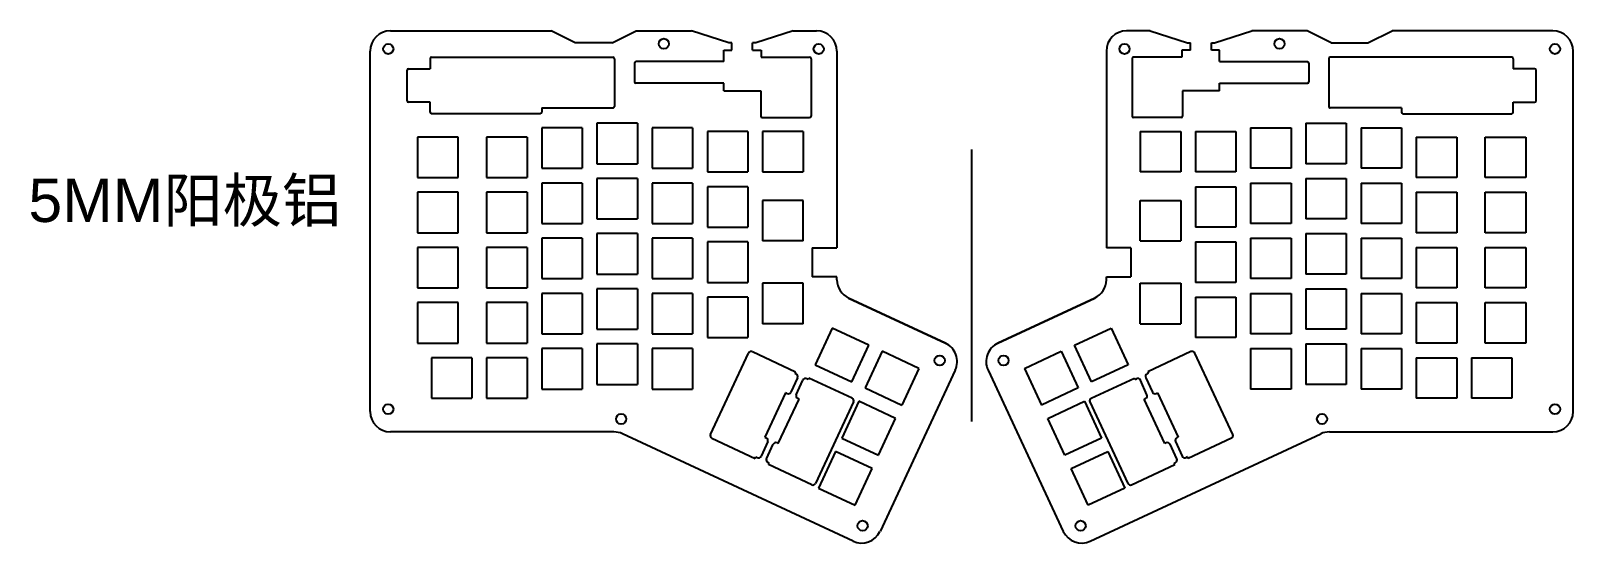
# Model space of a CAD drawing. Extents: x -209 to 323, y -385 to -208.
import ezdxf

# ---------------------------------------------------------------- set-up
doc = ezdxf.new("R2010")
doc.units = 0
doc.layers.get('0').update_dxf_attribs({"linetype": 'CONTINUOUS'})

msp = doc.modelspace()

# ---------------------------------------------------------------- linework, layer by layer
at = {"color": 7, "linetype": 'Continuous'}
for p, q in [((-85.39, -207.8), (-29.88, -207.8)), ((-21.58, -211.91), (-29.88, -207.8)), ((-11.38, -211.91), (-21.58, -211.91)), ((-8.88, -211.91), (-11.38, -211.91)), ((-8.88, -211.91), (-0.6, -207.8)), ((-0.6, -207.8), (18.48, -207.8)), ((31.36, -211.91), (18.48, -207.8)), ((32.42, -211.91), (31.36, -211.91)), ((40.7, -211.91), (39.61, -211.91)), ((53.58, -207.8), (40.7, -211.91)), ((53.58, -207.8), (61.69, -207.8)), ((176.8, -207.8), (168.69, -207.8)), ((176.8, -207.8), (189.68, -211.91)), ((189.68, -211.91), (190.77, -211.91)), ((197.96, -211.91), (199.02, -211.91)), ((199.02, -211.91), (211.9, -207.8)), ((230.98, -207.8), (211.9, -207.8)), ((239.26, -211.91), (230.98, -207.8)), ((239.26, -211.91), (241.76, -211.91)), ((241.76, -211.91), (251.96, -211.91)), ((251.96, -211.91), (260.26, -207.8)), ((315.77, -207.8), (260.26, -207.8)), ((-92.4, -339.23), (-92.39, -214.8)), ((-71.18, -216.91), (-11.38, -216.91)), ((-11.38, -216.91), (-8.59, -216.91)), ((-8.09, -217.41), (-8.09, -233.91)), ((29.64, -214.51), (32.42, -214.51)), ((29.64, -218.41), (29.64, -214.51)), ((39.61, -214.51), (42.61, -214.51)), ((42.61, -216.91), (53.64, -216.91)), ((53.64, -216.91), (59.29, -216.91)), ((59.79, -217.41), (59.79, -237.26)), ((68.69, -214.8), (68.69, -282.73)), ((161.69, -214.8), (161.69, -282.73)), ((170.59, -217.41), (170.59, -237.26)), ((176.74, -216.91), (171.09, -216.91)), ((187.77, -216.91), (176.74, -216.91)), ((190.77, -214.51), (187.77, -214.51)), ((200.74, -214.51), (197.96, -214.51)), ((200.74, -218.41), (200.74, -214.51)), ((238.47, -217.41), (238.47, -233.91)), ((241.76, -216.91), (238.97, -216.91)), ((301.56, -216.91), (241.76, -216.91)), ((322.77, -339.23), (322.77, -214.8)), ((-79.59, -231.93), (-79.59, -221.38)), ((-79.09, -220.88), (-71.68, -220.88)), ((-1.2, -218.91), (-1.2, -225.41)), ((29.64, -218.41), (-0.7, -218.41)), ((200.74, -218.41), (231.08, -218.41)), ((231.58, -218.91), (231.58, -225.41)), ((309.47, -220.88), (302.06, -220.88)), ((309.97, -231.93), (309.97, -221.38)), ((29.64, -225.91), (-0.7, -225.91)), ((29.64, -228.51), (29.64, -225.91)), ((42.42, -228.51), (42.42, -237.26)), ((187.96, -228.51), (187.96, -237.26)), ((200.74, -225.91), (231.08, -225.91)), ((200.74, -228.51), (200.74, -225.91)), ((-71.68, -232.43), (-79.09, -232.43)), ((302.06, -232.43), (309.47, -232.43)), ((-33.66, -236.41), (-71.18, -236.41)), ((-33.16, -234.41), (-33.16, -235.91)), ((-33.16, -234.41), (-8.59, -234.41)), ((42.92, -237.76), (59.29, -237.76)), ((187.46, -237.76), (171.09, -237.76)), ((263.54, -234.41), (238.97, -234.41)), ((263.54, -234.41), (263.54, -235.91)), ((264.04, -236.41), (301.56, -236.41)), ((-76.02, -244.45), (-76.02, -258.42)), ((-62.05, -244.45), (-76.02, -244.45)), ((-62.05, -258.42), (-62.05, -244.45)), ((-38.24, -244.45), (-52.21, -244.45)), ((-52.21, -244.45), (-52.21, -258.42)), ((-38.24, -244.45), (-38.24, -258.42)), ((-19.19, -241.27), (-33.16, -241.27)), ((-33.16, -241.27), (-33.16, -255.24)), ((-19.19, -241.27), (-19.19, -255.24)), ((-0.14, -239.68), (-14.11, -239.68)), ((-14.11, -239.68), (-14.11, -253.65)), ((-0.14, -239.68), (-0.14, -253.65)), ((18.91, -241.27), (4.94, -241.27)), ((4.94, -241.27), (4.94, -255.24)), ((18.91, -241.27), (18.91, -255.24)), ((37.96, -242.55), (23.99, -242.55)), ((23.99, -242.55), (23.99, -256.52)), ((37.96, -242.55), (37.96, -256.52)), ((43.04, -242.55), (43.04, -256.52)), ((57.01, -242.55), (43.04, -242.55)), ((57.01, -242.55), (57.01, -256.52)), ((173.37, -242.55), (173.37, -256.52)), ((173.37, -242.55), (187.34, -242.55)), ((187.34, -242.55), (187.34, -256.52)), ((192.42, -242.55), (192.42, -256.52)), ((192.42, -242.55), (206.39, -242.55)), ((206.39, -242.55), (206.39, -256.52)), ((211.47, -241.27), (211.47, -255.24)), ((211.47, -241.27), (225.44, -241.27)), ((225.44, -241.27), (225.44, -255.24)), ((230.52, -239.68), (230.52, -253.65)), ((230.52, -239.68), (244.49, -239.68)), ((244.49, -239.68), (244.49, -253.65)), ((249.57, -241.27), (249.57, -255.24)), ((249.57, -241.27), (263.54, -241.27)), ((263.54, -241.27), (263.54, -255.24)), ((268.62, -244.45), (268.62, -258.42)), ((268.62, -244.45), (282.59, -244.45)), ((282.59, -244.45), (282.59, -258.42)), ((292.43, -258.42), (292.43, -244.45)), ((292.43, -244.45), (306.4, -244.45)), ((306.4, -244.45), (306.4, -258.42)), ((-33.16, -255.24), (-19.19, -255.24)), ((-14.11, -253.65), (-0.14, -253.65)), ((4.94, -255.24), (18.91, -255.24)), ((225.44, -255.24), (211.47, -255.24)), ((244.49, -253.65), (230.52, -253.65)), ((263.54, -255.24), (249.57, -255.24)), ((-76.02, -258.42), (-62.05, -258.42)), ((-52.21, -258.42), (-38.24, -258.42)), ((-19.19, -260.32), (-33.16, -260.32)), ((-33.16, -260.32), (-33.16, -274.29)), ((-19.19, -260.32), (-19.19, -274.29)), ((-0.14, -258.73), (-14.11, -258.73)), ((-14.11, -258.73), (-14.11, -272.7)), ((-0.14, -258.73), (-0.14, -272.7)), ((18.91, -260.32), (4.94, -260.32)), ((4.94, -260.32), (4.94, -274.29)), ((18.91, -260.32), (18.91, -274.29)), ((23.99, -256.52), (37.96, -256.52)), ((43.04, -256.52), (57.01, -256.52)), ((187.34, -256.52), (173.37, -256.52)), ((206.39, -256.52), (192.42, -256.52)), ((211.47, -260.32), (211.47, -274.29)), ((211.47, -260.32), (225.44, -260.32)), ((225.44, -260.32), (225.44, -274.29)), ((230.52, -258.73), (230.52, -272.7)), ((230.52, -258.73), (244.49, -258.73)), ((244.49, -258.73), (244.49, -272.7)), ((249.57, -260.32), (249.57, -274.29)), ((249.57, -260.32), (263.54, -260.32)), ((263.54, -260.32), (263.54, -274.29)), ((282.59, -258.42), (268.62, -258.42)), ((306.4, -258.42), (292.43, -258.42)), ((-76.02, -263.5), (-76.02, -277.47)), ((-62.05, -263.5), (-76.02, -263.5)), ((-62.05, -277.47), (-62.05, -263.5)), ((-38.24, -263.5), (-52.21, -263.5)), ((-52.21, -263.5), (-52.21, -277.47)), ((-38.24, -263.5), (-38.24, -277.47)), ((37.96, -261.6), (23.99, -261.6)), ((23.99, -261.6), (23.99, -275.57)), ((37.96, -261.6), (37.96, -275.57)), ((192.42, -261.6), (192.42, -275.57)), ((192.42, -261.6), (206.39, -261.6)), ((206.39, -261.6), (206.39, -275.57)), ((268.62, -263.5), (268.62, -277.47)), ((268.62, -263.5), (282.59, -263.5)), ((282.59, -263.5), (282.59, -277.47)), ((292.43, -277.47), (292.43, -263.5)), ((292.43, -263.5), (306.4, -263.5)), ((306.4, -263.5), (306.4, -277.47)), ((43.04, -266.36), (43.04, -280.33)), ((57.01, -266.36), (43.04, -266.36)), ((57.01, -280.33), (57.01, -266.36)), ((173.37, -280.33), (173.37, -266.36)), ((173.37, -266.36), (187.34, -266.36)), ((187.34, -266.36), (187.34, -280.33)), ((-33.16, -274.29), (-19.19, -274.29)), ((-14.11, -272.7), (-0.14, -272.7)), ((4.94, -274.29), (18.91, -274.29)), ((23.99, -275.57), (37.96, -275.57)), ((206.39, -275.57), (192.42, -275.57)), ((225.44, -274.29), (211.47, -274.29)), ((244.49, -272.7), (230.52, -272.7)), ((263.54, -274.29), (249.57, -274.29)), ((-76.02, -277.47), (-62.05, -277.47)), ((-52.21, -277.47), (-38.24, -277.47)), ((-19.19, -279.37), (-33.16, -279.37)), ((-33.16, -279.37), (-33.16, -293.34)), ((-19.19, -279.37), (-19.19, -293.34)), ((-0.14, -277.78), (-14.11, -277.78)), ((-14.11, -277.78), (-14.11, -291.75)), ((-0.14, -277.78), (-0.14, -291.75)), ((18.91, -279.37), (4.94, -279.37)), ((4.94, -279.37), (4.94, -293.34)), ((18.91, -279.37), (18.91, -293.34)), ((37.96, -280.65), (23.99, -280.65)), ((23.99, -280.65), (23.99, -294.62)), ((37.96, -280.65), (37.96, -294.62)), ((57.01, -280.33), (43.04, -280.33)), ((173.37, -280.33), (187.34, -280.33)), ((192.42, -280.65), (192.42, -294.62)), ((192.42, -280.65), (206.39, -280.65)), ((206.39, -280.65), (206.39, -294.62)), ((211.47, -279.37), (211.47, -293.34)), ((211.47, -279.37), (225.44, -279.37)), ((225.44, -279.37), (225.44, -293.34)), ((230.52, -277.78), (230.52, -291.75)), ((230.52, -277.78), (244.49, -277.78)), ((244.49, -277.78), (244.49, -291.75)), ((249.57, -279.37), (249.57, -293.34)), ((249.57, -279.37), (263.54, -279.37)), ((263.54, -279.37), (263.54, -293.34)), ((282.59, -277.47), (268.62, -277.47)), ((306.4, -277.47), (292.43, -277.47)), ((-76.02, -282.55), (-76.03, -296.52)), ((-62.05, -282.55), (-76.02, -282.55)), ((-62.06, -296.52), (-62.05, -282.55)), ((-38.24, -282.55), (-52.21, -282.55)), ((-52.21, -282.55), (-52.21, -296.52)), ((-38.24, -282.55), (-38.24, -296.52)), ((268.62, -282.55), (268.62, -296.52)), ((268.62, -282.55), (282.59, -282.55)), ((282.59, -282.55), (282.59, -296.52)), ((292.44, -296.52), (292.43, -282.55)), ((292.43, -282.55), (306.4, -282.55)), ((306.4, -282.55), (306.41, -296.52)), ((-14.11, -291.75), (-0.14, -291.75)), ((244.49, -291.75), (230.52, -291.75)), ((-76.03, -296.52), (-62.06, -296.52)), ((-52.21, -296.52), (-38.24, -296.52)), ((-33.16, -293.34), (-19.19, -293.34)), ((-0.14, -296.83), (-14.11, -296.83)), ((-14.11, -296.83), (-14.11, -310.8)), ((-0.14, -296.83), (-0.14, -310.8)), ((4.94, -293.34), (18.91, -293.34)), ((23.99, -294.62), (37.96, -294.62)), ((43.04, -294.93), (43.04, -308.9)), ((57.01, -294.93), (43.04, -294.93)), ((57.01, -308.9), (57.01, -294.93)), ((173.37, -308.9), (173.37, -294.93)), ((173.37, -294.93), (187.34, -294.93)), ((187.34, -294.93), (187.34, -308.9)), ((206.39, -294.62), (192.42, -294.62)), ((225.44, -293.34), (211.47, -293.34)), ((230.52, -296.83), (230.52, -310.8)), ((230.52, -296.83), (244.49, -296.83)), ((244.49, -296.83), (244.49, -310.8)), ((263.54, -293.34), (249.57, -293.34)), ((282.59, -296.52), (268.62, -296.52)), ((306.41, -296.52), (292.44, -296.52)), ((-76.03, -301.6), (-76.03, -315.57)), ((-62.06, -301.6), (-76.03, -301.6)), ((-62.06, -315.57), (-62.06, -301.6)), ((-38.24, -301.6), (-52.21, -301.6)), ((-52.21, -301.6), (-52.21, -315.57)), ((-38.24, -301.6), (-38.24, -315.57)), ((-19.19, -298.42), (-33.16, -298.42)), ((-33.16, -298.42), (-33.16, -312.39)), ((-19.19, -298.42), (-19.19, -312.39)), ((18.91, -298.42), (4.94, -298.42)), ((4.94, -298.42), (4.94, -312.39)), ((18.91, -298.42), (18.91, -312.39)), ((37.96, -299.7), (23.99, -299.7)), ((23.99, -299.7), (23.99, -313.67)), ((37.96, -299.7), (37.96, -313.67)), ((72.73, -300.03), (106.14, -315.61)), ((106.14, -315.61), (72.73, -300.03)), ((157.65, -300.03), (124.24, -315.61)), ((124.24, -315.61), (157.65, -300.03)), ((192.42, -299.7), (192.42, -313.67)), ((192.42, -299.7), (206.39, -299.7)), ((206.39, -299.7), (206.39, -313.67)), ((211.47, -298.42), (211.47, -312.39)), ((211.47, -298.42), (225.44, -298.42)), ((225.44, -298.42), (225.44, -312.39)), ((249.57, -298.42), (249.57, -312.39)), ((249.57, -298.42), (263.54, -298.42)), ((263.54, -298.42), (263.54, -312.39)), ((268.62, -301.6), (268.62, -315.57)), ((268.62, -301.6), (282.59, -301.6)), ((282.59, -301.6), (282.59, -315.57)), ((292.44, -315.57), (292.44, -301.6)), ((292.44, -301.6), (306.41, -301.6)), ((306.41, -301.6), (306.41, -315.57)), ((-33.16, -312.39), (-19.19, -312.39)), ((-14.11, -310.8), (-0.14, -310.8)), ((4.94, -312.39), (18.91, -312.39)), ((23.99, -313.67), (37.96, -313.67)), ((57.01, -308.9), (43.04, -308.9)), ((67.07, -310.37), (61.16, -323.03)), ((79.73, -316.27), (67.07, -310.37)), ((150.65, -316.27), (163.31, -310.37)), ((163.31, -310.37), (169.22, -323.03)), ((173.37, -308.9), (187.34, -308.9)), ((206.39, -313.67), (192.42, -313.67)), ((225.44, -312.39), (211.47, -312.39)), ((244.49, -310.8), (230.52, -310.8)), ((263.54, -312.39), (249.57, -312.39)), ((-76.03, -315.57), (-62.06, -315.57)), ((-52.21, -315.57), (-38.24, -315.57)), ((-19.19, -317.47), (-33.16, -317.47)), ((-33.16, -317.47), (-33.16, -331.44)), ((-19.19, -317.47), (-19.19, -331.44)), ((-0.14, -315.88), (-14.11, -315.88)), ((-14.11, -315.88), (-14.11, -329.85)), ((-0.14, -315.88), (-0.14, -329.85)), ((18.91, -317.47), (4.94, -317.47)), ((4.94, -317.47), (4.94, -331.44)), ((18.91, -317.47), (18.91, -331.44)), ((25.07, -347.1), (38.18, -319.01)), ((39.51, -318.53), (54.42, -325.48)), ((73.83, -328.94), (79.73, -316.27)), ((84.33, -318.42), (78.43, -331.08)), ((97, -324.32), (84.33, -318.42)), ((133.38, -324.32), (146.05, -318.42)), ((146.05, -318.42), (151.95, -331.08)), ((156.55, -328.94), (150.65, -316.27)), ((190.87, -318.53), (175.96, -325.48)), ((205.31, -347.1), (192.2, -319.01)), ((211.47, -317.47), (211.47, -331.44)), ((211.47, -317.47), (225.44, -317.47)), ((225.44, -317.47), (225.44, -331.44)), ((230.52, -315.88), (230.52, -329.85)), ((230.52, -315.88), (244.49, -315.88)), ((244.49, -315.88), (244.49, -329.85)), ((249.57, -317.47), (249.57, -331.44)), ((249.57, -317.47), (263.54, -317.47)), ((263.54, -317.47), (263.54, -331.44)), ((282.59, -315.57), (268.62, -315.57)), ((306.41, -315.57), (292.44, -315.57)), ((-57.29, -320.65), (-71.26, -320.65)), ((-71.26, -320.65), (-71.26, -334.62)), ((-57.29, -320.65), (-57.29, -334.62)), ((-38.24, -320.65), (-52.21, -320.65)), ((-52.21, -320.65), (-52.21, -334.62)), ((-38.24, -320.65), (-38.24, -334.62)), ((61.16, -323.03), (73.83, -328.94)), ((97, -324.32), (91.09, -336.99)), ((133.38, -324.32), (139.29, -336.99)), ((169.22, -323.03), (156.55, -328.94)), ((268.62, -320.65), (268.62, -334.62)), ((268.62, -320.65), (282.59, -320.65)), ((282.59, -320.65), (282.59, -334.62)), ((287.67, -320.65), (287.67, -334.62)), ((287.67, -320.65), (301.64, -320.65)), ((301.64, -320.65), (301.64, -334.62)), ((-14.11, -329.85), (-0.14, -329.85)), ((55.1, -327.52), (52.78, -332.51)), ((54.42, -325.48), (54.18, -325.99)), ((54.18, -325.99), (54.62, -326.2)), ((54.68, -333.4), (56.94, -328.39)), ((58.79, -328.13), (58.35, -327.92)), ((59.02, -327.63), (58.79, -328.13)), ((73.93, -334.58), (59.02, -327.63)), ((109.53, -324.91), (83.57, -380.6)), ((120.85, -324.91), (146.81, -380.6)), ((156.45, -334.58), (171.36, -327.63)), ((171.36, -327.63), (171.59, -328.13)), ((171.59, -328.13), (172.03, -327.92)), ((175.7, -333.4), (173.44, -328.39)), ((175.28, -327.52), (177.6, -332.51)), ((176.2, -325.99), (175.76, -326.2)), ((175.96, -325.48), (176.2, -325.99)), ((244.49, -329.85), (230.52, -329.85)), ((-71.26, -334.62), (-57.29, -334.62)), ((-52.21, -334.62), (-38.24, -334.62)), ((-33.16, -331.44), (-19.19, -331.44)), ((4.94, -331.44), (18.91, -331.44)), ((51.01, -332.79), (43.88, -348.08)), ((48.48, -350.22), (55.62, -334.92)), ((51.45, -332.99), (51.01, -332.79)), ((55.62, -334.92), (55.18, -334.72)), ((78.43, -331.08), (91.09, -336.99)), ((151.95, -331.08), (139.29, -336.99)), ((174.76, -334.92), (175.2, -334.72)), ((181.9, -350.22), (174.76, -334.92)), ((178.93, -332.99), (179.37, -332.79)), ((179.37, -332.79), (186.5, -348.08)), ((225.44, -331.44), (211.47, -331.44)), ((263.54, -331.44), (249.57, -331.44)), ((282.59, -334.62), (268.62, -334.62)), ((301.64, -334.62), (287.67, -334.62)), ((74.42, -335.9), (61.32, -363.99)), ((76.28, -335.68), (70.38, -348.34)), ((88.94, -341.59), (76.28, -335.68)), ((141.44, -341.59), (154.1, -335.68)), ((154.1, -335.68), (160, -348.34)), ((155.96, -335.9), (169.06, -363.99)), ((83.04, -354.25), (88.94, -341.59)), ((147.34, -354.25), (141.44, -341.59)), ((-8.26, -346.23), (-85.4, -346.23)), ((74.26, -383.98), (-5.3, -346.88)), ((25.56, -348.42), (40.48, -355.38)), ((44.82, -349.6), (42.55, -354.62)), ((43.88, -348.08), (44.32, -348.28)), ((44.39, -355.48), (46.72, -350.5)), ((48.04, -350.01), (48.48, -350.22)), ((70.38, -348.34), (83.04, -354.25)), ((160, -348.34), (147.34, -354.25)), ((156.12, -383.98), (235.68, -346.88)), ((182.34, -350.01), (181.9, -350.22)), ((185.99, -355.48), (183.66, -350.5)), ((185.56, -349.6), (187.83, -354.62)), ((186.5, -348.08), (186.06, -348.28)), ((204.82, -348.42), (189.9, -355.38)), ((238.64, -346.23), (315.77, -346.23)), ((40.48, -355.38), (40.71, -354.88)), ((40.71, -354.88), (41.15, -355.08)), ((68.23, -352.95), (62.33, -365.61)), ((80.89, -358.85), (68.23, -352.95)), ((149.49, -358.85), (162.15, -352.95)), ((162.15, -352.95), (168.05, -365.61)), ((189.67, -354.88), (189.23, -355.08)), ((189.9, -355.38), (189.67, -354.88)), ((45.31, -357.01), (44.87, -356.81)), ((45.08, -357.52), (45.31, -357.01)), ((59.99, -364.48), (45.08, -357.52)), ((74.99, -371.52), (80.89, -358.85)), ((155.39, -371.52), (149.49, -358.85)), ((170.39, -364.48), (185.3, -357.52)), ((185.07, -357.01), (185.51, -356.81)), ((185.3, -357.52), (185.07, -357.01)), ((62.33, -365.61), (74.99, -371.52)), ((168.05, -365.61), (155.39, -371.52))]:
    msp.add_line(p, q, dxfattribs=at)
for p, q in [((32.42, -214.51), (32.42, -211.91)), ((39.61, -214.51), (39.61, -211.91)), ((190.77, -214.51), (190.77, -211.91)), ((197.96, -214.51), (197.96, -211.91)), ((-71.68, -217.41), (-71.68, -220.88)), ((42.61, -214.51), (42.61, -216.91)), ((187.77, -214.51), (187.77, -216.91)), ((302.06, -217.41), (302.06, -220.88)), ((29.64, -228.51), (42.42, -228.51)), ((200.74, -228.51), (187.96, -228.51)), ((-71.68, -235.91), (-71.68, -232.43)), ((302.06, -235.91), (302.06, -232.43)), ((115.19, -248.77), (115.19, -342.64)), ((60.2, -282.73), (60.2, -292.73)), ((60.2, -282.73), (68.69, -282.73)), ((170.18, -282.73), (161.69, -282.73)), ((170.18, -282.73), (170.18, -292.73)), ((68.69, -292.73), (60.2, -292.73)), ((68.69, -293.73), (68.69, -292.73)), ((161.69, -293.73), (161.69, -292.73)), ((161.69, -292.73), (170.18, -292.73))]:
    msp.add_line(p, q)
for centre in [(-86.13, -214.06), (8.94, -212.24), (62.42, -214.06), (167.96, -214.06), (221.44, -212.24), (316.51, -214.06), (104.16, -321.6), (126.22, -321.6), (-86.13, -338.38), (-5.73, -341.78), (236.11, -341.78), (316.51, -338.38), (77.57, -378.62), (152.81, -378.62)]:
    msp.add_circle(centre, 1.75, dxfattribs=at)
for centre, radius, start, end in [((-85.39, -214.8), 7, 89.9994, 179.9993), ((61.69, -214.8), 7, 359.9993, 89.9986), ((168.69, -214.8), 7, 90.0014, 180.0007), ((315.77, -214.8), 7, 0.0007, 90.0006), ((-71.18, -217.41), 0.5, 89.9993, 179.9986), ((-8.59, -217.41), 0.5, 0, 89.9994), ((59.29, -217.41), 0.5, 0, 90), ((171.09, -217.41), 0.5, 90, 180), ((238.97, -217.41), 0.5, 90.0006, 180), ((301.56, -217.41), 0.5, 0.0014, 90.0007), ((-79.09, -221.38), 0.5, 90, 180), ((-0.7, -218.91), 0.5, 90, 180), ((231.08, -218.91), 0.5, 0, 90), ((309.47, -221.38), 0.5, 0, 90), ((-0.7, -225.41), 0.5, 180, 270), ((231.08, -225.41), 0.5, 270, 0), ((-79.09, -231.93), 0.5, 180, 270), ((-8.59, -233.91), 0.5, 269.9993, 0), ((238.97, -233.91), 0.5, 180, 270.0007), ((309.47, -231.93), 0.5, 270, 0), ((-71.18, -235.91), 0.5, 179.9986, 269.9986), ((-33.66, -235.91), 0.5, 269.9986, 359.9986), ((42.92, -237.26), 0.5, 180, 270), ((59.29, -237.26), 0.5, 270, 0), ((171.09, -237.26), 0.5, 180, 270), ((187.46, -237.26), 0.5, 270, 0), ((264.04, -235.91), 0.5, 180.0014, 270.0014), ((301.56, -235.91), 0.5, 270.0014, 0.0014), ((75.69, -293.69), 7, 180.3715, 245.0019), ((154.69, -293.69), 7, 294.9981, 359.6285), ((39.08, -319.43), 1, 64.9943, 154.9943), ((103.19, -321.96), 7, 334.9995, 65.0012), ((127.19, -321.96), 7, 114.9988, 205.0005), ((191.3, -319.43), 1, 25.0057, 115.0057), ((54.2, -327.1), 1, 334.9943, 64.9943), ((57.86, -328.79), 1, 60.698, 156.1593), ((172.52, -328.79), 1, 23.8407, 119.302), ((176.18, -327.1), 1, 115.0057, 205.0057), ((51.87, -332.09), 1, 244.9943, 334.9943), ((55.59, -333.81), 1, 155.6537, 245.6537), ((73.51, -335.49), 1, 335.6537, 64.9943), ((156.87, -335.49), 1, 115.0057, 204.3463), ((174.79, -333.81), 1, 294.3463, 24.3463), ((178.51, -332.09), 1, 205.0057, 295.0057), ((-85.4, -339.23), 7, 180, 270), ((315.77, -339.23), 7, 270, 360), ((-8.26, -353.23), 7, 65.0039, 89.9993), ((25.99, -347.51), 1, 155.6537, 244.9943), ((43.91, -349.19), 1, 335.6537, 65.6537), ((47.62, -350.92), 1, 64.9943, 154.9943), ((182.76, -350.92), 1, 25.0057, 115.0057), ((186.47, -349.19), 1, 114.3463, 204.3463), ((204.39, -347.51), 1, 295.0057, 24.3463), ((238.64, -353.23), 7, 90.0007, 114.9961), ((41.64, -354.21), 1, 240.698, 336.1593), ((45.3, -355.9), 1, 154.9943, 244.9943), ((185.08, -355.9), 1, 295.0057, 25.0057), ((188.74, -354.21), 1, 203.8407, 299.302), ((60.41, -363.57), 1, 244.9943, 334.9943), ((169.97, -363.57), 1, 205.0057, 295.0057), ((77.22, -377.64), 7, 245.0039, 334.9995), ((153.16, -377.64), 7, 205.0005, 294.9961)]:
    msp.add_arc(centre, radius, start, end, dxfattribs=at)

# ---------------------------------------------------------------- texts
at = {"insert": (-210.31, -258.78), "char_height": 15, "attachment_point": 1}
msp.add_mtext('{\\fArial Unicode MS|b0|i0|c0|p0;5M\\fArial Unicode MS|b0|i0|c134|p0;M阳极铝}', dxfattribs=at)

doc.saveas('drawing.dxf')
